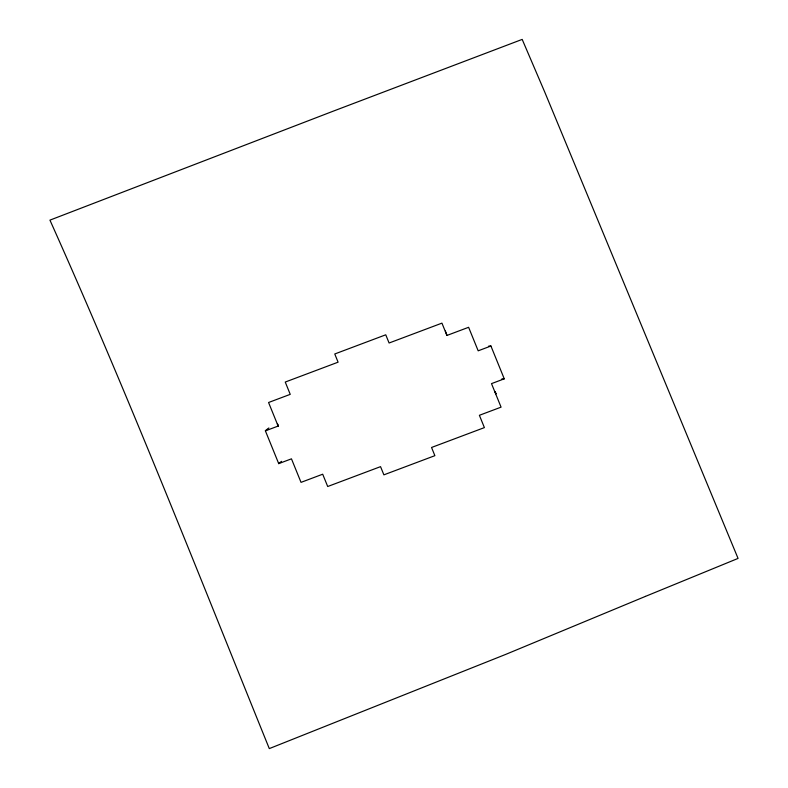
<?xml version="1.0" encoding="UTF-8"?>
<svg xmlns="http://www.w3.org/2000/svg" width="788" height="788" viewBox="0 0 788 788"><rect width="100%" height="100%" fill="white"/><g stroke="black" fill="none" stroke-linecap="round" stroke-linejoin="round"><path stroke-width="1.18" d="M268.846 427.973L265.379 430.819L278.716 463.63L291.462 458.833L301.026 482.364L322.696 474.209L327.7 486.511L380.545 466.644L383.884 474.849L434.877 455.671L431.548 447.476L484.393 427.608L479.39 415.296L501.07 407.15L491.505 383.628L504.261 378.831L490.924 346.021L488.708 346.09M267.26 429.322L265.389 430.859L278.144 426.062L277.366 423.865M278.716 463.63L281.513 461.335M278.144 426.062L268.57 402.501L290.24 394.355L285.246 382.052L338.091 362.184L334.762 353.979L385.756 334.801L389.095 343.007L441.94 323.139L446.944 335.442L468.614 327.296L478.178 350.818L490.924 346.021M501.877 378.9L504.261 378.831M495.12 391.498L496.026 393.734M494.962 391.557L495.869 393.793M277.504 423.924L278.42 426.19M445.387 331.049L446.944 335.442M645.451 596.388L505.738 654.385L269.299 748.6C197.65 571.832 128.011 394.217 49.94 220.138L333.432 111.088L522.188 39.4L544.784 92.166L738.06 558.416L645.451 596.388"/></g></svg>
